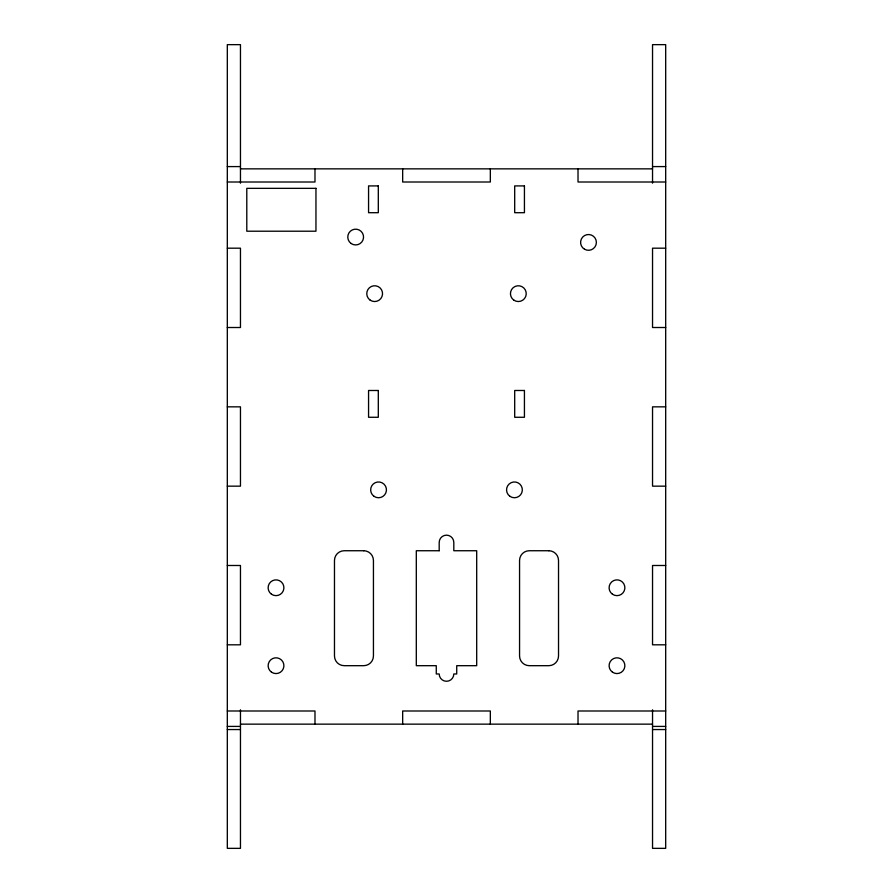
<?xml version="1.0" encoding="UTF-8"?>
<svg xmlns="http://www.w3.org/2000/svg" width="893" height="893" viewBox="0 0 893 893"><rect width="100%" height="100%" fill="white"/><g stroke="black" fill="none" stroke-linecap="round" stroke-linejoin="round"><path stroke-width="1.34" d="M227.313 166.589L240.463 166.589M652.537 166.589L665.687 166.589M240.463 168.855L652.537 168.855M227.313 182.005L314.983 182.005L314.983 168.855M665.687 182.005L578.017 182.005L578.017 168.855M227.313 248.187L240.463 248.187L240.463 327.508L227.313 327.508M665.687 248.187L652.537 248.187L652.537 327.508L665.687 327.508M227.313 406.84L240.463 406.84L240.463 486.16L227.313 486.16M665.687 406.84L652.537 406.84L652.537 486.16L665.687 486.16M227.313 565.492L240.463 565.492L240.463 644.813L227.313 644.813M665.687 565.492L652.537 565.492L652.537 644.813L665.687 644.813M227.313 710.995L314.983 710.995L314.983 724.145M665.687 710.995L578.017 710.995L578.017 724.145M240.463 724.145L652.537 724.145M227.313 726.411L240.463 726.411M652.537 726.411L665.687 726.411M227.313 729.548L240.463 729.548M652.537 729.548L665.687 729.548M652.537 183.177L652.537 44.65L665.687 44.65L665.687 848.35L652.537 848.35L652.537 709.823M490.335 168.855L490.335 182.005L402.665 182.005L402.665 168.855M490.335 724.145L490.335 710.995L402.665 710.995L402.665 724.145M240.463 183.177L240.463 44.65L227.313 44.65L227.313 848.35L240.463 848.35L240.463 709.823M378.308 185.911L368.563 185.911L368.563 212.701L378.308 212.701L378.308 185.911M524.437 185.911L514.692 185.911L514.692 212.701L524.437 212.701L524.437 185.911M315.955 188.345L246.792 188.345L246.792 231.209L315.955 231.209L315.955 188.345M378.308 390.487L368.563 390.487L368.563 417.277L378.308 417.277L378.308 390.487M524.437 390.487L514.692 390.487L514.692 417.277L524.437 417.277L524.437 390.487M363.697 550.735L344.207 550.735A9.745 9.745 0 0 0 334.473 560.48L334.473 655.953A9.745 9.745 0 0 0 344.207 665.687L363.697 665.687A9.745 9.745 0 0 0 373.441 655.953L373.441 560.48A9.745 9.745 0 0 0 363.697 550.735M439.189 550.735L416.305 550.735L416.305 665.687L436.275 665.687L436.275 673.969L439.189 673.969A7.311 7.311 0 0 0 446.5 681.281A7.311 7.311 0 0 0 453.811 673.969L456.725 673.969L456.725 665.687L476.695 665.687L476.695 550.735L453.811 550.735L453.811 542.453A7.311 7.311 0 0 0 446.5 535.153A7.311 7.311 0 0 0 439.189 542.453L439.189 550.735M548.793 550.735L529.303 550.735A9.745 9.745 0 0 0 519.559 560.48L519.559 655.953A9.745 9.745 0 0 0 529.303 665.687L548.793 665.687A9.745 9.745 0 0 0 558.527 655.953L558.527 560.48A9.745 9.745 0 0 0 548.793 550.735M374.011 496.307A7.892 7.892 0 0 0 386.412 490.558A7.892 7.892 0 0 0 375.239 482.689A7.892 7.892 0 0 0 374.011 496.307M509.903 496.307A7.892 7.892 0 0 0 522.305 490.558A7.892 7.892 0 0 0 511.131 482.689A7.892 7.892 0 0 0 509.903 496.307M584.547 249.247A7.892 7.892 0 0 0 596.379 242.405A7.892 7.892 0 0 0 584.547 235.573A7.892 7.892 0 0 0 584.547 249.247M612.442 672.139A7.892 7.892 0 0 0 624.843 666.401A7.892 7.892 0 0 0 613.67 658.532A7.892 7.892 0 0 0 612.442 672.139M271.472 672.139A7.892 7.892 0 0 0 283.874 666.401A7.892 7.892 0 0 0 272.7 658.532A7.892 7.892 0 0 0 271.472 672.139M271.472 594.213A7.892 7.892 0 0 0 283.874 588.465A7.892 7.892 0 0 0 272.7 580.595A7.892 7.892 0 0 0 271.472 594.213M612.442 594.213A7.892 7.892 0 0 0 624.843 588.465A7.892 7.892 0 0 0 613.67 580.595A7.892 7.892 0 0 0 612.442 594.213M370.115 300.104A7.892 7.892 0 0 0 382.517 294.355A7.892 7.892 0 0 0 371.343 286.486A7.892 7.892 0 0 0 370.115 300.104M513.799 300.104A7.892 7.892 0 0 0 526.2 294.355A7.892 7.892 0 0 0 515.027 286.486A7.892 7.892 0 0 0 513.799 300.104M351.116 243.499A7.892 7.892 0 0 0 363.518 237.761A7.892 7.892 0 0 0 352.344 229.892A7.892 7.892 0 0 0 351.116 243.499"/></g></svg>
